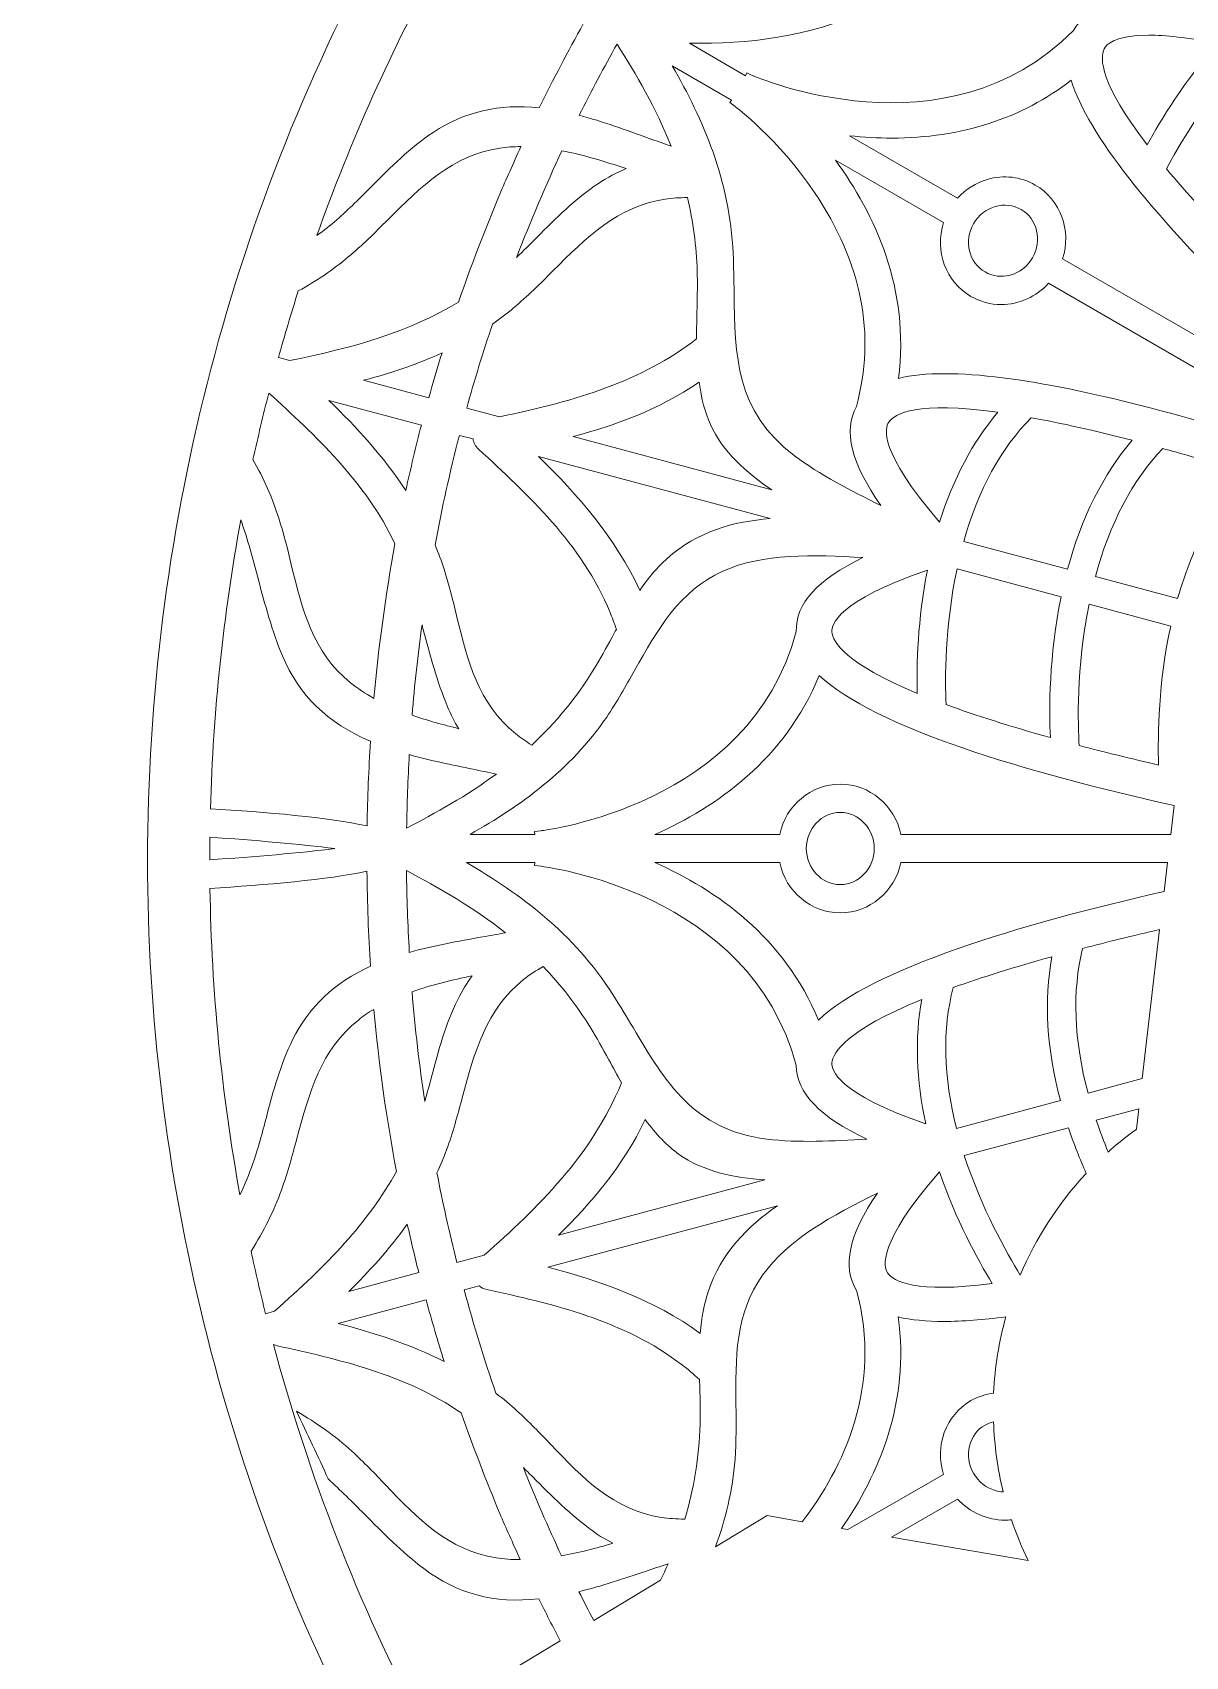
# Model space of a CAD drawing. Header units: millimetres. Extents: x 52 to 1305, y -358 to -18.
# Drawn here: x 1011.9 to 1097.2, y -247.4 to -127.4 of the extents above; entities that cross this region are included whole.
import ezdxf

# ---------------------------------------------------------------- set-up
doc = ezdxf.new("R2010")
doc.units = ezdxf.units.MM
doc.header["$MEASUREMENT"] = 0
doc.layers.add('Layer 1', color=7, linetype='Continuous')

msp = doc.modelspace()

# ---------------------------------------------------------------- linework, layer by layer
at = {"layer": 'Layer 1', "lineweight": 0}
for points, knots in [([(1304.68, -188.57), (1304.68, -159.12), (1295.81, -130.94), (1279.01, -107.05), (1283.1, -100.41), (1286.58, -96), (1286.61, -95.95), (1286.61, -95.95), (1290.7, -90.78), (1290.7, -90.78), (1290.7, -90.78), (1284.61, -93.28), (1284.61, -93.28), (1284.56, -93.3), (1279.24, -95.46), (1271.73, -97.57), (1268.94, -94.23), (1266.03, -91.04), (1263.06, -88.07), (1236.21, -61.22), (1200.52, -46.44), (1162.56, -46.44), (1124.59, -46.44), (1088.9, -61.22), (1062.06, -88.07), (1057.01, -93.11), (1052.29, -98.6), (1048.02, -104.39), (1041.03, -104.93), (1034.76, -102.76), (1031.22, -98.57), (1029.47, -96.5), (1028.57, -94.13), (1028.69, -91.89), (1028.92, -87.87), (1032.85, -84.07), (1036.95, -83.93), (1038.88, -83.85), (1040.82, -84.64), (1042.27, -86.07), (1043.69, -87.48), (1047.21, -91.36), (1047.25, -91.4), (1047.25, -91.4), (1047.77, -91.98), (1047.77, -91.98), (1047.77, -91.98), (1047.82, -91.2), (1047.82, -91.2), (1048.1, -86.29), (1045.92, -81.56), (1041.99, -78.56), (1037.98, -75.49), (1032.7, -74.63), (1027.86, -76.27), (1017.67, -79.74), (1011.92, -92.52), (1014.35, -100.54), (1016.61, -107.97), (1024.67, -117.36), (1037.04, -120.4), (1037.25, -120.46), (1037.47, -120.51), (1037.7, -120.56), (1026.4, -141.23), (1020.43, -164.74), (1020.43, -188.57), (1020.43, -211.7), (1026.07, -234.6), (1036.75, -254.82), (1036.75, -254.82), (1024.3, -262.34), (1024.3, -262.34), (1024.3, -262.34), (1048.6, -269.83), (1048.6, -269.83), (1047.35, -271.11), (1047.18, -273.16), (1048.29, -274.63), (1048.29, -274.63), (1048.56, -274.99), (1048.56, -274.99), (1049.07, -275.67), (1049.78, -276.14), (1050.6, -276.34), (1050.72, -276.37), (1050.85, -276.4), (1050.97, -276.41), (1051.94, -276.55), (1052.91, -276.3), (1053.69, -275.7), (1053.69, -275.7), (1053.83, -275.59), (1053.83, -275.59), (1053.83, -275.59), (1054.35, -301.27), (1054.35, -301.27), (1054.35, -301.27), (1064.24, -291.96), (1064.24, -291.96), (1064.47, -291.91), (1064.69, -291.87), (1064.92, -291.83), (1071.93, -298.46), (1079.51, -304.31), (1087.55, -309.32), (1087.48, -309.43), (1087.41, -309.54), (1087.35, -309.64), (1087.99, -309.92), (1088.63, -310.2), (1089.27, -310.5), (1089.28, -310.47), (1089.3, -310.44), (1089.32, -310.41), (1111.24, -323.62), (1136.42, -330.7), (1162.56, -330.7), (1172.85, -330.7), (1183.13, -329.59), (1193.13, -327.41), (1192.28, -342.47), (1201.08, -352.33), (1205.89, -355.45), (1207.12, -356.25), (1208.57, -356.86), (1210.19, -357.26), (1211.65, -357.61), (1213.26, -357.8), (1214.93, -357.8), (1221.3, -357.8), (1228.65, -355.1), (1232.81, -349.02), (1235.7, -344.8), (1236.33, -339.46), (1234.49, -334.75), (1232.68, -330.12), (1228.76, -326.72), (1223.98, -325.65), (1223.98, -325.65), (1223.23, -325.48), (1223.23, -325.48), (1223.23, -325.48), (1223.63, -326.15), (1223.63, -326.15), (1223.66, -326.19), (1226.41, -330.66), (1227.37, -332.42), (1228.35, -334.21), (1228.57, -336.3), (1227.97, -338.15), (1226.73, -342.02), (1222.06, -344.79), (1218.18, -343.97), (1218.17, -343.97), (1217.27, -343.8), (1216.67, -343.47), (1215.02, -342.73), (1213.54, -341.42), (1212.39, -339.68), (1209.4, -335.19), (1209, -328.64), (1211.31, -322.14), (1230.62, -315.11), (1247.88, -304.12), (1262.64, -289.48), (1263, -289.15), (1263.36, -288.83), (1263.72, -288.5), (1263.72, -288.5), (1263.67, -288.45), (1263.67, -288.45), (1263.71, -288.41), (1263.75, -288.37), (1263.79, -288.33), (1263.79, -288.36), (1263.8, -288.39), (1263.81, -288.42), (1264.54, -287.74), (1265.28, -287.05), (1266, -286.36), (1265.98, -286.28), (1265.96, -286.19), (1265.94, -286.1), (1290.96, -259.62), (1304.68, -225.15), (1304.68, -188.57)], [0, 0, 0, 0, 1, 1, 1, 2, 2, 2, 3, 3, 3, 4, 4, 4, 5, 5, 5, 6, 6, 6, 7, 7, 7, 8, 8, 8, 9, 9, 9, 10, 10, 10, 11, 11, 11, 12, 12, 12, 13, 13, 13, 14, 14, 14, 15, 15, 15, 16, 16, 16, 17, 17, 17, 18, 18, 18, 19, 19, 19, 20, 20, 20, 21, 21, 21, 22, 22, 22, 23, 23, 23, 24, 24, 24, 25, 25, 25, 26, 26, 26, 27, 27, 27, 28, 28, 28, 29, 29, 29, 30, 30, 30, 31, 31, 31, 32, 32, 32, 33, 33, 33, 34, 34, 34, 35, 35, 35, 36, 36, 36, 37, 37, 37, 38, 38, 38, 39, 39, 39, 40, 40, 40, 41, 41, 41, 42, 42, 42, 43, 43, 43, 44, 44, 44, 45, 45, 45, 46, 46, 46, 47, 47, 47, 48, 48, 48, 49, 49, 49, 50, 50, 50, 51, 51, 51, 52, 52, 52, 53, 53, 53, 54, 54, 54, 55, 55, 55, 56, 56, 56, 57, 57, 57, 58, 58, 58, 59, 59, 59, 60, 60, 60, 61, 61, 61, 62, 62, 62, 62]), ([(1088.88, -127.28), (1079.47, -136.82), (1065.32, -130.68), (1065.18, -130.62), (1065.18, -130.62), (1064.73, -130.41), (1064.73, -130.41), (1064.73, -130.41), (1064.64, -130.62), (1064.64, -130.62), (1064.64, -130.62), (1060.5, -128.23), (1060.5, -128.23), (1064.78, -128.26), (1069.26, -127.84), (1073.58, -125.76), (1074.79, -125.18), (1075.95, -124.49), (1077.07, -123.83), (1080.06, -122.05), (1082.88, -120.38), (1086.39, -120.72), (1089.64, -121.04), (1092.81, -123.02), (1095.88, -125.04), (1092.13, -124.76), (1089.88, -125.49), (1088.88, -127.28)], [0, 0, 0, 0, 1, 1, 1, 2, 2, 2, 3, 3, 3, 4, 4, 4, 5, 5, 5, 6, 6, 6, 7, 7, 7, 8, 8, 8, 9, 9, 9, 9]), ([(1042.06, -122.17), (1045.65, -123.97), (1049.92, -125.97), (1052.64, -126.8), (1051.51, -128.82), (1050.42, -130.9), (1049.39, -132.99), (1046.43, -132.68), (1043.86, -133.28), (1041.55, -134.81), (1039.83, -135.94), (1038.39, -137.4), (1036.99, -138.8), (1036.17, -139.63), (1035.31, -140.49), (1034.42, -141.26), (1033.95, -141.67), (1033.46, -142.06), (1032.95, -142.43), (1035.43, -135.44), (1038.47, -128.66), (1042.06, -122.17)], [0, 0, 0, 0, 1, 1, 1, 2, 2, 2, 3, 3, 3, 4, 4, 4, 5, 5, 5, 6, 6, 6, 7, 7, 7, 7]), ([(1055.14, -128.28), (1056.54, -130.5), (1058.03, -133.06), (1059.13, -135.83), (1058.59, -135.64), (1058.05, -135.45), (1057.52, -135.25), (1055.82, -134.64), (1054.07, -134), (1052.34, -133.55), (1053.24, -131.75), (1054.18, -129.98), (1055.14, -128.28)], [0, 0, 0, 0, 1, 1, 1, 2, 2, 2, 3, 3, 3, 4, 4, 4, 4]), ([(1094.33, -135.73), (1090.83, -131.15), (1090.82, -129.33), (1091.15, -128.64), (1091.29, -128.33), (1091.9, -127.63), (1094.44, -127.63), (1095.64, -127.63), (1097.29, -127.79), (1099.53, -128.23), (1097.08, -131.03), (1095.33, -133.91), (1094.33, -135.73)], [0, 0, 0, 0, 1, 1, 1, 2, 2, 2, 3, 3, 3, 4, 4, 4, 4]), ([(1102.63, -130.37), (1102.63, -130.37), (1101.12, -143.37), (1101.12, -143.37), (1099.02, -141.23), (1097.23, -139.27), (1095.76, -137.51), (1096.61, -135.9), (1098.58, -132.45), (1101.48, -129.23), (1101.48, -129.23), (1102.63, -130.37), (1102.63, -130.37)], [0, 0, 0, 0, 1, 1, 1, 2, 2, 2, 3, 3, 3, 4, 4, 4, 4]), ([(1063.59, -132.43), (1063.59, -132.43), (1063.47, -132.6), (1063.47, -132.6), (1063.47, -132.6), (1063.86, -132.89), (1063.86, -132.89), (1063.89, -132.92), (1067.05, -135.27), (1069.73, -139.24), (1073.24, -144.43), (1074.28, -149.76), (1072.83, -155.07), (1071.86, -156.87), (1072.43, -159.22), (1074.65, -162.39), (1074.64, -162.38), (1074.64, -162.38), (1074.64, -162.38), (1072.42, -161.27), (1070.12, -160.12), (1068.23, -158.68), (1063.9, -155.41), (1063.85, -151.33), (1063.79, -146.62), (1063.78, -145.69), (1063.76, -144.74), (1063.72, -143.76), (1063.47, -138.32), (1061.5, -133.87), (1059.22, -129.9), (1059.22, -129.9), (1063.59, -132.43), (1063.59, -132.43)], [0, 0, 0, 0, 1, 1, 1, 2, 2, 2, 3, 3, 3, 4, 4, 4, 5, 5, 5, 6, 6, 6, 7, 7, 7, 8, 8, 8, 9, 9, 9, 10, 10, 10, 11, 11, 11, 11]), ([(1100.21, -151.16), (1100.21, -151.16), (1088.08, -144.15), (1088.08, -144.15), (1088.75, -142.07), (1087.92, -139.78), (1086.05, -138.7), (1084.98, -138.08), (1083.73, -137.93), (1082.52, -138.29), (1081.66, -138.53), (1080.91, -139.01), (1080.31, -139.67), (1080.31, -139.67), (1072.33, -135.06), (1072.33, -135.06), (1073.38, -135.17), (1074.42, -135.23), (1075.44, -135.23), (1080.59, -135.23), (1085.06, -133.79), (1088.72, -130.95), (1089.94, -135.03), (1094.84, -140.86), (1100.72, -146.75), (1100.72, -146.75), (1100.21, -151.16), (1100.21, -151.16)], [0, 0, 0, 0, 1, 1, 1, 2, 2, 2, 3, 3, 3, 4, 4, 4, 5, 5, 5, 6, 6, 6, 7, 7, 7, 8, 8, 8, 9, 9, 9, 9]), ([(1046.47, -139.37), (1045.39, -141.93), (1044.36, -144.62), (1043.42, -147.35), (1039.78, -149.55), (1035.79, -150.68), (1030.94, -151.67), (1030.94, -151.67), (1030.1, -151.45), (1030.1, -151.45), (1030.56, -149.8), (1031.05, -148.16), (1031.57, -146.53), (1032.92, -145.8), (1034.14, -144.97), (1035.27, -144.01), (1036.3, -143.15), (1037.26, -142.2), (1038.18, -141.28), (1040.65, -138.82), (1042.97, -136.5), (1046.48, -135.97), (1046.97, -135.9), (1047.48, -135.86), (1048.03, -135.86), (1048.03, -135.86), (1048.03, -135.86), (1048.03, -135.86), (1047.44, -137.14), (1046.93, -138.29), (1046.47, -139.37)], [0, 0, 0, 0, 1, 1, 1, 2, 2, 2, 3, 3, 3, 4, 4, 4, 5, 5, 5, 6, 6, 6, 7, 7, 7, 8, 8, 8, 9, 9, 9, 10, 10, 10, 10]), ([(1055.82, -137.49), (1055.11, -137.78), (1054.43, -138.14), (1053.76, -138.58), (1052.05, -139.71), (1050.6, -141.17), (1049.21, -142.57), (1048.72, -143.06), (1048.22, -143.56), (1047.71, -144.05), (1048.75, -141.35), (1049.87, -138.71), (1051.06, -136.17), (1052.62, -136.47), (1054.2, -136.95), (1055.82, -137.49)], [0, 0, 0, 0, 1, 1, 1, 2, 2, 2, 3, 3, 3, 4, 4, 4, 5, 5, 5, 5]), ([(1079.27, -141.48), (1078.6, -143.57), (1079.43, -145.85), (1081.3, -146.93), (1081.97, -147.32), (1082.75, -147.53), (1083.54, -147.53), (1084.86, -147.53), (1086.14, -146.95), (1087.04, -145.96), (1087.04, -145.96), (1099.95, -153.41), (1099.95, -153.41), (1099.95, -153.41), (1099.58, -156.56), (1099.58, -156.56), (1092.04, -154.35), (1084.52, -152.64), (1079.36, -152.64), (1078.06, -152.64), (1076.91, -152.75), (1075.94, -152.99), (1076.8, -146.4), (1074.2, -140.84), (1071.28, -136.87), (1071.28, -136.87), (1079.27, -141.48), (1079.27, -141.48)], [0, 0, 0, 0, 1, 1, 1, 2, 2, 2, 3, 3, 3, 4, 4, 4, 5, 5, 5, 6, 6, 6, 7, 7, 7, 8, 8, 8, 9, 9, 9, 9]), ([(1060.34, -139.63), (1060.77, -141.41), (1061.01, -143.2), (1061.06, -145.07), (1061.09, -145.9), (1061.07, -146.81), (1061.05, -147.78), (1061.03, -148.52), (1061.01, -149.29), (1061.02, -150.07), (1056.93, -153.19), (1052.23, -154.63), (1046.44, -155.83), (1046.44, -155.83), (1044.02, -155.18), (1044.02, -155.18), (1044.59, -153.14), (1045.23, -151.05), (1045.93, -148.97), (1046.47, -148.6), (1046.99, -148.2), (1047.49, -147.78), (1048.51, -146.92), (1049.47, -145.97), (1050.39, -145.05), (1052.86, -142.59), (1055.19, -140.27), (1058.69, -139.74), (1059.21, -139.66), (1059.75, -139.63), (1060.34, -139.63)], [0, 0, 0, 0, 1, 1, 1, 2, 2, 2, 3, 3, 3, 4, 4, 4, 5, 5, 5, 6, 6, 6, 7, 7, 7, 8, 8, 8, 9, 9, 9, 10, 10, 10, 10]), ([(1085.85, -144.07), (1085.48, -144.71), (1084.89, -145.17), (1084.2, -145.36), (1083.56, -145.53), (1082.9, -145.45), (1082.34, -145.12), (1081.14, -144.43), (1080.76, -142.83), (1081.5, -141.56), (1081.86, -140.93), (1082.43, -140.48), (1083.1, -140.29), (1083.75, -140.1), (1084.44, -140.18), (1085.01, -140.51), (1086.21, -141.2), (1086.58, -142.8), (1085.85, -144.07)], [0, 0, 0, 0, 1, 1, 1, 2, 2, 2, 3, 3, 3, 4, 4, 4, 5, 5, 5, 6, 6, 6, 6]), ([(1041.22, -154.43), (1041.22, -154.43), (1036.4, -153.13), (1036.4, -153.13), (1038.65, -152.54), (1040.51, -151.88), (1042.2, -151.1), (1041.85, -152.22), (1041.52, -153.33), (1041.22, -154.43)], [0, 0, 0, 0, 1, 1, 1, 2, 2, 2, 3, 3, 3, 3]), ([(1051.9, -157.29), (1054.9, -156.49), (1058.17, -155.33), (1061.21, -153.27), (1061.37, -154.49), (1061.64, -155.52), (1062.04, -156.39), (1062.94, -158.39), (1064.69, -159.97), (1066.59, -161.23), (1066.59, -161.23), (1051.9, -157.29), (1051.9, -157.29)], [0, 0, 0, 0, 1, 1, 1, 2, 2, 2, 3, 3, 3, 4, 4, 4, 4]), ([(1035.43, -175.48), (1032.64, -173.23), (1031.87, -170.07), (1031.05, -166.73), (1030.78, -165.61), (1030.5, -164.46), (1030.13, -163.32), (1029.66, -161.83), (1029.02, -160.4), (1028.22, -158.99), (1028.59, -157.34), (1028.97, -155.7), (1029.39, -154.07), (1029.4, -154.07), (1029.4, -154.07), (1029.4, -154.07), (1032.76, -157.15), (1036.56, -160.63), (1038.72, -165.22), (1038.03, -168.97), (1037.5, -172.8), (1037.16, -176.63), (1036.52, -176.27), (1035.95, -175.89), (1035.43, -175.48)], [0, 0, 0, 0, 1, 1, 1, 2, 2, 2, 3, 3, 3, 4, 4, 4, 5, 5, 5, 6, 6, 6, 7, 7, 7, 8, 8, 8, 8]), ([(1033.83, -154.61), (1033.83, -154.61), (1040.67, -156.44), (1040.67, -156.44), (1040.26, -158.05), (1039.87, -159.66), (1039.52, -161.26), (1037.88, -158.76), (1035.87, -156.59), (1033.83, -154.61)], [0, 0, 0, 0, 1, 1, 1, 2, 2, 2, 3, 3, 3, 3]), ([(1075.22, -156.23), (1075.67, -155.58), (1077.32, -154.66), (1083.29, -155.49), (1081.43, -157.68), (1079.99, -160.4), (1078.98, -163.61), (1074.42, -158.34), (1074.94, -156.63), (1075.22, -156.23)], [0, 0, 0, 0, 1, 1, 1, 2, 2, 2, 3, 3, 3, 3]), ([(1080.77, -165.03), (1081.84, -161.22), (1083.52, -158.15), (1085.76, -155.89), (1087.95, -156.29), (1090.46, -156.85), (1093.22, -157.56), (1091.08, -160.07), (1089.48, -163.27), (1088.45, -167.08), (1088.45, -167.08), (1080.77, -165.03), (1080.77, -165.03)], [0, 0, 0, 0, 1, 1, 1, 2, 2, 2, 3, 3, 3, 4, 4, 4, 4]), ([(1044.49, -157.46), (1044.53, -157.75), (1044.66, -158.01), (1044.9, -158.22), (1048.48, -161.51), (1052.55, -165.23), (1054.63, -170.29), (1054.77, -170.65), (1054.92, -171.05), (1055.09, -171.53), (1054.98, -171.72), (1054.88, -171.92), (1054.77, -172.11), (1054.32, -172.94), (1053.89, -173.73), (1053.43, -174.47), (1052.12, -176.6), (1050.61, -178.43), (1048.83, -180.08), (1048.39, -179.81), (1048.01, -179.54), (1047.65, -179.25), (1047.65, -179.25), (1047.65, -179.25), (1047.65, -179.25), (1044.85, -177), (1044.08, -173.84), (1043.27, -170.5), (1042.99, -169.38), (1042.71, -168.23), (1042.35, -167.09), (1042.16, -166.5), (1041.94, -165.9), (1041.68, -165.29), (1042.19, -162.58), (1042.79, -159.86), (1043.48, -157.2), (1043.48, -157.2), (1044.49, -157.46), (1044.49, -157.46)], [0, 0, 0, 0, 1, 1, 1, 2, 2, 2, 3, 3, 3, 4, 4, 4, 5, 5, 5, 6, 6, 6, 7, 7, 7, 8, 8, 8, 9, 9, 9, 10, 10, 10, 11, 11, 11, 12, 12, 12, 13, 13, 13, 13]), ([(1096.58, -169.26), (1096.58, -169.26), (1090.5, -167.63), (1090.5, -167.63), (1091.56, -163.7), (1093.24, -160.52), (1095.49, -158.17), (1096.71, -158.5), (1097.97, -158.86), (1099.27, -159.24), (1099.27, -159.24), (1098.73, -163.88), (1098.73, -163.88), (1097.86, -165.5), (1097.14, -167.29), (1096.58, -169.26)], [0, 0, 0, 0, 1, 1, 1, 2, 2, 2, 3, 3, 3, 4, 4, 4, 5, 5, 5, 5]), ([(1066.45, -163.35), (1063.78, -163.56), (1061.09, -164.29), (1058.84, -166.29), (1058.14, -166.92), (1057.48, -167.68), (1056.82, -168.65), (1055.02, -164.77), (1052.24, -161.6), (1049.33, -158.76), (1049.33, -158.76), (1066.45, -163.35), (1066.45, -163.35)], [0, 0, 0, 0, 1, 1, 1, 2, 2, 2, 3, 3, 3, 4, 4, 4, 4]), ([(1025.08, -184.79), (1025.27, -177.6), (1026.03, -170.47), (1027.32, -163.45), (1027.83, -164.87), (1028.22, -166.35), (1028.6, -167.78), (1029.1, -169.67), (1029.62, -171.63), (1030.4, -173.49), (1031.63, -176.42), (1033.7, -178.43), (1036.91, -179.8), (1036.78, -181.85), (1036.69, -183.95), (1036.66, -186.06), (1033.83, -185.42), (1029.09, -185.03), (1025.08, -184.79)], [0, 0, 0, 0, 1, 1, 1, 2, 2, 2, 3, 3, 3, 4, 4, 4, 5, 5, 5, 6, 6, 6, 6]), ([(1049.06, -186.68), (1049.06, -186.68), (1044.28, -186.68), (1044.28, -186.68), (1048, -184.56), (1051.67, -181.96), (1054.37, -178.01), (1054.37, -178.01), (1054.37, -178.01), (1054.37, -178.01), (1055.13, -176.9), (1055.79, -175.72), (1056.43, -174.58), (1058.13, -171.55), (1059.74, -168.69), (1062.95, -167.24), (1065.92, -165.89), (1069.65, -166.02), (1073.32, -166.23), (1069.92, -167.87), (1068.34, -169.63), (1068.38, -171.69), (1064.99, -184.58), (1049.67, -186.4), (1049.52, -186.41), (1049.52, -186.41), (1049.03, -186.46), (1049.03, -186.46), (1049.03, -186.46), (1049.06, -186.68), (1049.06, -186.68)], [0, 0, 0, 0, 1, 1, 1, 2, 2, 2, 3, 3, 3, 4, 4, 4, 5, 5, 5, 6, 6, 6, 7, 7, 7, 8, 8, 8, 9, 9, 9, 10, 10, 10, 10]), ([(1077.33, -176.26), (1072, -174.05), (1071.09, -172.47), (1071.02, -171.71), (1070.98, -171.21), (1071.39, -169.46), (1078.08, -167.16), (1077.36, -170.81), (1077.28, -174.18), (1077.33, -176.26)], [0, 0, 0, 0, 1, 1, 1, 2, 2, 2, 3, 3, 3, 3]), ([(1087.17, -179.53), (1084.23, -178.71), (1081.64, -177.89), (1079.46, -177.09), (1079.38, -175.27), (1079.37, -171.3), (1080.27, -167.05), (1080.27, -167.05), (1087.97, -169.12), (1087.97, -169.12), (1087.06, -173.49), (1087.08, -177.49), (1087.17, -179.53)], [0, 0, 0, 0, 1, 1, 1, 2, 2, 2, 3, 3, 3, 4, 4, 4, 4]), ([(1095.17, -181.56), (1093.11, -181.08), (1091.14, -180.59), (1089.3, -180.11), (1089.21, -178.67), (1089.07, -174.37), (1090.03, -169.67), (1090.03, -169.67), (1096.07, -171.29), (1096.07, -171.29), (1095.17, -175.43), (1095.1, -179.28), (1095.17, -181.56)], [0, 0, 0, 0, 1, 1, 1, 2, 2, 2, 3, 3, 3, 4, 4, 4, 4]), ([(1040.81, -171.55), (1041.31, -173.44), (1041.83, -175.4), (1042.61, -177.26), (1042.85, -177.83), (1043.12, -178.36), (1043.43, -178.87), (1042.32, -178.59), (1041.13, -178.27), (1039.98, -177.87), (1040.17, -175.65), (1040.41, -173.41), (1040.72, -171.19), (1040.75, -171.31), (1040.78, -171.43), (1040.81, -171.55)], [0, 0, 0, 0, 1, 1, 1, 2, 2, 2, 3, 3, 3, 4, 4, 4, 5, 5, 5, 5]), ([(1070.08, -174.93), (1074.18, -178.8), (1085.37, -182.1), (1096.32, -184.55), (1096.32, -184.55), (1096.07, -186.68), (1096.07, -186.68), (1096.07, -186.68), (1076.12, -186.68), (1076.12, -186.68), (1075.66, -184.54), (1073.8, -182.97), (1071.64, -182.97), (1069.48, -182.97), (1067.62, -184.54), (1067.16, -186.68), (1067.16, -186.68), (1057.94, -186.68), (1057.94, -186.68), (1062.48, -184.68), (1067.55, -181.14), (1070.08, -174.93)], [0, 0, 0, 0, 1, 1, 1, 2, 2, 2, 3, 3, 3, 4, 4, 4, 5, 5, 5, 6, 6, 6, 7, 7, 7, 7]), ([(1044.5, -181.87), (1045.07, -181.99), (1045.64, -182.1), (1046.22, -182.22), (1044.05, -183.81), (1041.7, -185.12), (1039.58, -186.22), (1039.61, -184.42), (1039.67, -182.59), (1039.78, -180.79), (1041.31, -181.22), (1042.93, -181.55), (1044.5, -181.87)], [0, 0, 0, 0, 1, 1, 1, 2, 2, 2, 3, 3, 3, 4, 4, 4, 4]), ([(1074.15, -187.73), (1074.15, -189.19), (1073.03, -190.39), (1071.64, -190.39), (1070.26, -190.39), (1069.13, -189.19), (1069.13, -187.73), (1069.13, -186.26), (1070.26, -185.06), (1071.64, -185.06), (1073.03, -185.06), (1074.15, -186.26), (1074.15, -187.73)], [0, 0, 0, 0, 1, 1, 1, 2, 2, 2, 3, 3, 3, 4, 4, 4, 4]), ([(1034.27, -187.73), (1031.76, -188.05), (1028.28, -188.34), (1025.02, -188.56), (1025.02, -188.01), (1025.03, -187.45), (1025.04, -186.89), (1028.29, -187.11), (1031.76, -187.41), (1034.27, -187.73)], [0, 0, 0, 0, 1, 1, 1, 2, 2, 2, 3, 3, 3, 3]), ([(1025.04, -190.67), (1029.05, -190.43), (1033.8, -190.03), (1036.65, -189.4), (1036.67, -191.74), (1036.76, -194.09), (1036.91, -196.42), (1034.26, -197.63), (1032.37, -199.41), (1031.15, -201.85), (1030.24, -203.7), (1029.71, -205.67), (1029.21, -207.59), (1028.91, -208.72), (1028.6, -209.89), (1028.21, -211), (1027.94, -211.79), (1027.62, -212.56), (1027.26, -213.32), (1025.9, -205.86), (1025.15, -198.28), (1025.04, -190.67)], [0, 0, 0, 0, 1, 1, 1, 2, 2, 2, 3, 3, 3, 4, 4, 4, 5, 5, 5, 6, 6, 6, 7, 7, 7, 7]), ([(1039.78, -195.4), (1039.66, -193.36), (1039.59, -191.34), (1039.57, -189.36), (1041.93, -190.6), (1044.53, -192.09), (1046.9, -193.95), (1046.33, -194.06), (1045.76, -194.16), (1045.21, -194.25), (1043.39, -194.58), (1041.53, -194.91), (1039.78, -195.4)], [0, 0, 0, 0, 1, 1, 1, 2, 2, 2, 3, 3, 3, 4, 4, 4, 4]), ([(1044, -188.77), (1044, -188.77), (1049.06, -188.77), (1049.06, -188.77), (1049.06, -188.77), (1049.03, -188.99), (1049.03, -188.99), (1049.03, -188.99), (1049.52, -189.04), (1049.52, -189.04), (1049.67, -189.06), (1064.99, -190.88), (1068.38, -203.76), (1068.43, -205.8), (1070.1, -207.55), (1073.61, -209.19), (1073.6, -209.19), (1073.6, -209.19), (1073.59, -209.19), (1071.12, -209.34), (1068.56, -209.49), (1066.2, -209.19), (1060.81, -208.52), (1058.73, -205.02), (1056.32, -200.96), (1055.85, -200.17), (1055.36, -199.35), (1054.83, -198.52), (1051.9, -193.93), (1047.97, -191.07), (1044, -188.77)], [0, 0, 0, 0, 1, 1, 1, 2, 2, 2, 3, 3, 3, 4, 4, 4, 5, 5, 5, 6, 6, 6, 7, 7, 7, 8, 8, 8, 9, 9, 9, 10, 10, 10, 10]), ([(1067.16, -188.77), (1067.62, -190.91), (1069.48, -192.48), (1071.64, -192.48), (1073.8, -192.48), (1075.66, -190.91), (1076.12, -188.77), (1076.12, -188.77), (1095.83, -188.77), (1095.83, -188.77), (1095.83, -188.77), (1095.58, -190.9), (1095.58, -190.9), (1084.9, -193.33), (1074, -196.6), (1070.03, -200.4), (1067.48, -194.27), (1062.45, -190.76), (1057.94, -188.77), (1057.94, -188.77), (1067.16, -188.77), (1067.16, -188.77)], [0, 0, 0, 0, 1, 1, 1, 2, 2, 2, 3, 3, 3, 4, 4, 4, 5, 5, 5, 6, 6, 6, 7, 7, 7, 7]), ([(1093.97, -204.73), (1093.97, -204.73), (1089.96, -205.81), (1089.96, -205.81), (1088.91, -201.87), (1088.77, -198.28), (1089.56, -195.11), (1091.35, -194.64), (1093.26, -194.17), (1095.25, -193.71), (1095.25, -193.71), (1093.97, -204.73), (1093.97, -204.73)], [0, 0, 0, 0, 1, 1, 1, 2, 2, 2, 3, 3, 3, 4, 4, 4, 4]), ([(1041.82, -211.7), (1042.09, -211.12), (1042.33, -210.55), (1042.54, -209.98), (1043, -208.72), (1043.35, -207.42), (1043.69, -206.15), (1044.59, -202.79), (1045.45, -199.62), (1048.22, -197.41), (1048.65, -197.07), (1049.13, -196.75), (1049.67, -196.45), (1051, -197.82), (1052.15, -199.31), (1053.19, -200.99), (1053.63, -201.69), (1054.06, -202.49), (1054.53, -203.34), (1054.83, -203.89), (1055.14, -204.46), (1055.47, -205.03), (1053.25, -210.44), (1049.24, -214.3), (1045.31, -217.77), (1045.31, -217.77), (1043.3, -218.31), (1043.3, -218.31), (1042.74, -216.12), (1042.25, -213.9), (1041.82, -211.7)], [0, 0, 0, 0, 1, 1, 1, 2, 2, 2, 3, 3, 3, 4, 4, 4, 5, 5, 5, 6, 6, 6, 7, 7, 7, 8, 8, 8, 9, 9, 9, 10, 10, 10, 10]), ([(1087.91, -206.35), (1087.91, -206.35), (1080.23, -208.41), (1080.23, -208.41), (1079.26, -204.58), (1079.18, -201.08), (1079.99, -198), (1082.09, -197.25), (1084.54, -196.48), (1087.29, -195.72), (1086.69, -198.97), (1086.9, -202.54), (1087.91, -206.35)], [0, 0, 0, 0, 1, 1, 1, 2, 2, 2, 3, 3, 3, 4, 4, 4, 4]), ([(1039.98, -198.31), (1041.42, -197.81), (1042.97, -197.43), (1044.42, -197.13), (1044.03, -197.67), (1043.67, -198.25), (1043.37, -198.87), (1042.45, -200.71), (1041.92, -202.69), (1041.42, -204.6), (1041.26, -205.21), (1041.09, -205.82), (1040.92, -206.43), (1040.52, -203.74), (1040.2, -201.02), (1039.98, -198.31)], [0, 0, 0, 0, 1, 1, 1, 2, 2, 2, 3, 3, 3, 4, 4, 4, 5, 5, 5, 5]), ([(1071.02, -203.57), (1071.09, -202.79), (1072.06, -201.16), (1077.66, -198.89), (1077.14, -201.72), (1077.25, -204.81), (1077.97, -208.08), (1071.38, -205.8), (1070.98, -204.06), (1071.02, -203.57)], [0, 0, 0, 0, 1, 1, 1, 2, 2, 2, 3, 3, 3, 3]), ([(1030.32, -212.97), (1030.78, -211.71), (1031.13, -210.4), (1031.47, -209.14), (1032.38, -205.78), (1033.23, -202.6), (1036.01, -200.4), (1036.35, -200.12), (1036.73, -199.86), (1037.16, -199.61), (1037.52, -203.62), (1038.08, -207.65), (1038.83, -211.58), (1036.74, -215.39), (1033.7, -218.48), (1029.81, -221.92), (1029.81, -221.92), (1029.15, -222.1), (1029.15, -222.1), (1028.77, -220.56), (1028.41, -219.02), (1028.08, -217.47), (1029.01, -216.01), (1029.75, -214.53), (1030.32, -212.97)], [0, 0, 0, 0, 1, 1, 1, 2, 2, 2, 3, 3, 3, 4, 4, 4, 5, 5, 5, 6, 6, 6, 7, 7, 7, 8, 8, 8, 8]), ([(1090.57, -207.8), (1090.57, -207.8), (1093.71, -206.96), (1093.71, -206.96), (1093.71, -206.96), (1093.54, -208.47), (1093.54, -208.47), (1093.54, -208.47), (1093.49, -208.5), (1093.49, -208.5), (1093.35, -208.6), (1093.21, -208.7), (1093.07, -208.81), (1092.5, -209.23), (1091.97, -209.68), (1091.45, -210.15), (1091.14, -209.4), (1090.84, -208.62), (1090.57, -207.8)], [0, 0, 0, 0, 1, 1, 1, 2, 2, 2, 3, 3, 3, 4, 4, 4, 5, 5, 5, 6, 6, 6, 6]), ([(1057.22, -207.76), (1058.03, -208.86), (1058.84, -209.69), (1059.69, -210.3), (1061.48, -211.58), (1063.78, -212.07), (1066.06, -212.21), (1066.06, -212.21), (1050.81, -216.3), (1050.81, -216.3), (1053.17, -213.98), (1055.57, -211.21), (1057.22, -207.76)], [0, 0, 0, 0, 1, 1, 1, 2, 2, 2, 3, 3, 3, 4, 4, 4, 4]), ([(1088.51, -208.36), (1088.91, -209.56), (1089.36, -210.69), (1089.82, -211.74), (1087.73, -213.97), (1086.1, -216.52), (1084.95, -219.24), (1083.93, -217.59), (1082.08, -214.31), (1080.81, -210.42), (1080.81, -210.42), (1088.51, -208.36), (1088.51, -208.36)], [0, 0, 0, 0, 1, 1, 1, 2, 2, 2, 3, 3, 3, 4, 4, 4, 4]), ([(1078.97, -211.61), (1080.18, -215.14), (1081.79, -218.09), (1082.87, -219.87), (1077.15, -220.61), (1075.57, -219.7), (1075.13, -219.08), (1074.85, -218.67), (1074.33, -216.94), (1078.97, -211.61)], [0, 0, 0, 0, 1, 1, 1, 2, 2, 2, 3, 3, 3, 3]), ([(1063.86, -232.85), (1063.96, -231.52), (1063.94, -230.17), (1063.93, -228.86), (1063.89, -225.39), (1063.85, -222.1), (1065.9, -219.24), (1067.8, -216.58), (1071.1, -214.83), (1074.38, -213.18), (1072.26, -216.31), (1071.77, -218.62), (1072.84, -220.39), (1074.78, -227.49), (1071.85, -233.51), (1068.83, -237.47), (1068.83, -237.47), (1066.23, -237.02), (1066.23, -237.02), (1066.23, -237.02), (1062.41, -239.33), (1062.41, -239.33), (1063.15, -237.31), (1063.68, -235.16), (1063.86, -232.85)], [0, 0, 0, 0, 1, 1, 1, 2, 2, 2, 3, 3, 3, 4, 4, 4, 5, 5, 5, 6, 6, 6, 7, 7, 7, 8, 8, 8, 8]), ([(1066.99, -214.12), (1064.79, -215.63), (1062.82, -217.62), (1061.87, -220.47), (1061.57, -221.37), (1061.39, -222.37), (1061.29, -223.55), (1057.83, -221.04), (1053.89, -219.67), (1050.02, -218.67), (1050.02, -218.67), (1066.99, -214.12), (1066.99, -214.12)], [0, 0, 0, 0, 1, 1, 1, 2, 2, 2, 3, 3, 3, 4, 4, 4, 4]), ([(1040.48, -219.06), (1040.48, -219.06), (1035.31, -220.45), (1035.31, -220.45), (1036.73, -219.06), (1038.28, -217.38), (1039.63, -215.47), (1039.9, -216.71), (1040.19, -217.91), (1040.48, -219.06)], [0, 0, 0, 0, 1, 1, 1, 2, 2, 2, 3, 3, 3, 3]), ([(1044.94, -220.03), (1045.09, -220.17), (1045.29, -220.26), (1045.51, -220.31), (1050.26, -221.36), (1055.64, -222.56), (1059.97, -225.9), (1060.36, -226.2), (1060.76, -226.53), (1061.24, -226.96), (1061.24, -226.96), (1061.26, -227.54), (1061.26, -227.54), (1061.28, -228.49), (1061.31, -229.39), (1061.28, -230.26), (1061.2, -232.71), (1060.83, -235.01), (1060.14, -237.28), (1059.52, -237.27), (1058.95, -237.23), (1058.41, -237.15), (1054.86, -236.6), (1052.62, -234.25), (1050.24, -231.76), (1049.44, -230.93), (1048.62, -230.07), (1047.74, -229.27), (1047.25, -228.82), (1046.72, -228.39), (1046.18, -227.98), (1045.31, -225.46), (1044.52, -222.89), (1043.83, -220.33), (1043.83, -220.33), (1044.94, -220.03), (1044.94, -220.03)], [0, 0, 0, 0, 1, 1, 1, 2, 2, 2, 3, 3, 3, 4, 4, 4, 5, 5, 5, 6, 6, 6, 7, 7, 7, 8, 8, 8, 9, 9, 9, 10, 10, 10, 11, 11, 11, 12, 12, 12, 12]), ([(1041.02, -221.08), (1041.43, -222.59), (1041.88, -224.12), (1042.35, -225.62), (1039.78, -224.33), (1037.05, -223.48), (1034.53, -222.82), (1034.53, -222.82), (1041.02, -221.08), (1041.02, -221.08)], [0, 0, 0, 0, 1, 1, 1, 2, 2, 2, 3, 3, 3, 3]), ([(1075.93, -222.34), (1076.87, -222.56), (1078, -222.67), (1079.3, -222.67), (1080.67, -222.67), (1082.21, -222.55), (1083.88, -222.33), (1083.37, -224.16), (1083.07, -226.06), (1082.98, -227.96), (1082.4, -228.04), (1081.83, -228.22), (1081.3, -228.52), (1079.43, -229.6), (1078.6, -231.89), (1079.27, -233.98), (1079.27, -233.98), (1072.21, -238.05), (1072.21, -238.05), (1072.21, -238.05), (1071.73, -237.97), (1071.73, -237.97), (1074.48, -234.01), (1076.79, -228.65), (1075.93, -222.34)], [0, 0, 0, 0, 1, 1, 1, 2, 2, 2, 3, 3, 3, 4, 4, 4, 5, 5, 5, 6, 6, 6, 7, 7, 7, 8, 8, 8, 8]), ([(1029.74, -224.37), (1029.83, -224.41), (1029.92, -224.44), (1030.01, -224.47), (1034.44, -225.45), (1039.45, -226.56), (1043.62, -229.43), (1044.52, -232), (1045.48, -234.5), (1046.47, -236.86), (1046.92, -237.92), (1047.41, -239.01), (1047.98, -240.27), (1047.35, -240.27), (1046.76, -240.22), (1046.2, -240.13), (1042.65, -239.58), (1040.4, -237.24), (1038.03, -234.75), (1037.23, -233.92), (1036.41, -233.06), (1035.53, -232.26), (1034.3, -231.14), (1032.95, -230.17), (1031.45, -229.31), (1032.24, -230.98), (1033.03, -232.63), (1033.78, -234.31), (1034.7, -235.14), (1035.57, -236.02), (1036.43, -236.88), (1037.81, -238.27), (1039.23, -239.71), (1040.84, -240.93), (1043.31, -242.8), (1046.02, -243.52), (1049.36, -243.17), (1049.86, -244.2), (1050.39, -245.23), (1050.93, -246.26), (1050.93, -246.26), (1040.69, -252.44), (1040.69, -252.44), (1036.02, -243.55), (1032.35, -234.11), (1029.74, -224.37)], [0, 0, 0, 0, 1, 1, 1, 2, 2, 2, 3, 3, 3, 4, 4, 4, 5, 5, 5, 6, 6, 6, 7, 7, 7, 8, 8, 8, 9, 9, 9, 10, 10, 10, 11, 11, 11, 12, 12, 12, 13, 13, 13, 14, 14, 14, 15, 15, 15, 15]), ([(1082.97, -230.08), (1083.03, -231.81), (1083.27, -233.55), (1083.69, -235.26), (1083.49, -235.25), (1083.29, -235.22), (1083.09, -235.16), (1082.42, -234.96), (1081.86, -234.51), (1081.5, -233.89), (1081.14, -233.27), (1081.03, -232.56), (1081.2, -231.88), (1081.36, -231.21), (1081.77, -230.66), (1082.34, -230.33), (1082.34, -230.33), (1082.34, -230.33), (1082.34, -230.33), (1082.54, -230.22), (1082.75, -230.14), (1082.97, -230.08)], [0, 0, 0, 0, 1, 1, 1, 2, 2, 2, 3, 3, 3, 4, 4, 4, 5, 5, 5, 6, 6, 6, 7, 7, 7, 7]), ([(1048.64, -233.9), (1050.02, -235.28), (1051.44, -236.72), (1053.05, -237.94), (1053.62, -238.38), (1054.22, -238.75), (1054.83, -239.06), (1053.59, -239.43), (1052.31, -239.76), (1051.03, -239.98), (1050.04, -237.88), (1049.1, -235.69), (1048.21, -233.47), (1048.35, -233.61), (1048.5, -233.75), (1048.64, -233.9)], [0, 0, 0, 0, 1, 1, 1, 2, 2, 2, 3, 3, 3, 4, 4, 4, 5, 5, 5, 5]), ([(1083.81, -237.35), (1083.97, -237.35), (1084.13, -237.34), (1084.29, -237.32), (1084.64, -238.34), (1085.05, -239.35), (1085.53, -240.34), (1085.53, -240.34), (1075.43, -238.6), (1075.43, -238.6), (1075.43, -238.6), (1080.31, -235.79), (1080.31, -235.79), (1081.21, -236.77), (1082.49, -237.35), (1083.81, -237.35)], [0, 0, 0, 0, 1, 1, 1, 2, 2, 2, 3, 3, 3, 4, 4, 4, 5, 5, 5, 5]), ([(1052.32, -242.64), (1053.96, -242.23), (1055.62, -241.68), (1057.23, -241.14), (1057.78, -240.95), (1058.34, -240.77), (1058.91, -240.58), (1058.73, -240.99), (1058.54, -241.39), (1058.35, -241.78), (1058.35, -241.78), (1053.41, -244.76), (1053.41, -244.76), (1053.04, -244.06), (1052.68, -243.35), (1052.32, -242.64)], [0, 0, 0, 0, 1, 1, 1, 2, 2, 2, 3, 3, 3, 4, 4, 4, 5, 5, 5, 5])]:
    msp.add_open_spline(points, degree=3, knots=knots, dxfattribs=at)

doc.saveas('drawing.dxf')
